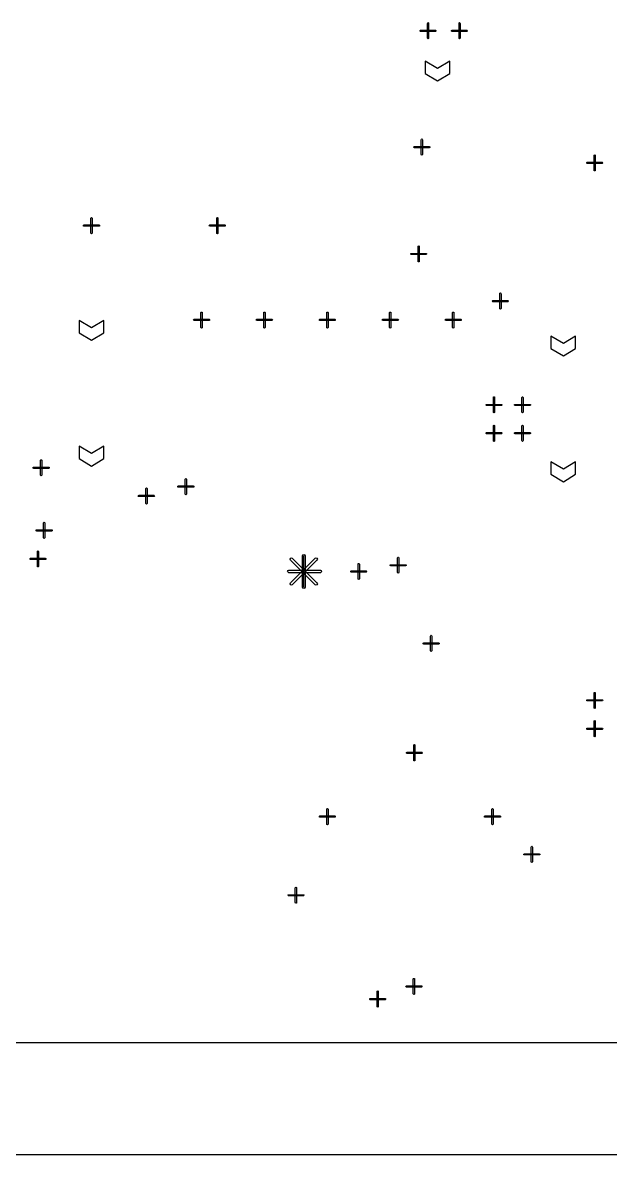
# Model space of a CAD drawing. Extents: x -658 to 530, y -320 to 521.
# Drawn here: x 99.9 to 167.1, y -12.7 to 116.6 of the extents above; entities that cross this region are included whole.
import ezdxf

# ---------------------------------------------------------------- set-up
doc = ezdxf.new("R2010")
doc.units = 0
doc.layers.add('1', color=1, linetype='CONTINUOUS')

msp = doc.modelspace()

# ---------------------------------------------------------------- linework, layer by layer
at = {"layer": '1'}
for p, q in [((146.18, 116.55), (146.2, 116.6)), ((146.18, 114.85), (146.18, 116.55)), ((146.2, 116.6), (146.25, 116.63)), ((146.25, 116.63), (146.3, 116.6)), ((146.3, 116.6), (146.3, 116.55)), ((146.3, 116.55), (146.3, 114.85)), ((149.78, 116.6), (149.83, 116.63)), ((149.78, 116.55), (149.78, 116.6)), ((149.78, 114.85), (149.78, 116.55)), ((149.83, 116.63), (149.88, 116.6)), ((149.88, 116.6), (149.9, 116.55)), ((149.9, 116.55), (149.9, 114.85)), ((145.33, 115.7), (145.35, 115.75)), ((145.35, 115.65), (145.33, 115.7)), ((145.35, 115.75), (145.4, 115.78)), ((145.4, 115.63), (145.35, 115.65)), ((145.4, 115.78), (147.1, 115.78)), ((147.1, 115.63), (145.4, 115.63)), ((147.1, 115.78), (147.15, 115.75)), ((147.15, 115.65), (147.1, 115.63)), ((147.15, 115.75), (147.15, 115.7)), ((147.15, 115.7), (147.15, 115.65)), ((148.93, 115.75), (148.98, 115.78)), ((148.93, 115.7), (148.93, 115.75)), ((148.93, 115.65), (148.93, 115.7)), ((148.98, 115.63), (148.93, 115.65)), ((148.98, 115.78), (150.68, 115.78)), ((150.68, 115.63), (148.98, 115.63)), ((150.68, 115.78), (150.73, 115.75)), ((150.73, 115.65), (150.68, 115.63)), ((150.73, 115.75), (150.75, 115.7)), ((150.75, 115.7), (150.73, 115.65)), ((146.2, 114.8), (146.18, 114.85)), ((146.25, 114.78), (146.2, 114.8)), ((146.3, 114.8), (146.25, 114.78)), ((146.3, 114.85), (146.3, 114.8)), ((149.78, 114.8), (149.78, 114.85)), ((149.83, 114.78), (149.78, 114.8)), ((149.88, 114.8), (149.83, 114.78)), ((149.9, 114.85), (149.88, 114.8)), ((147.33, 111.38), (145.9, 112.23)), ((145.9, 112.23), (145.9, 110.83)), ((148.73, 112.23), (147.33, 111.38)), ((148.73, 110.83), (148.73, 112.23)), ((145.9, 110.83), (147.33, 109.98)), ((147.33, 109.98), (148.73, 110.83)), ((144.6, 102.4), (144.63, 102.45)), ((144.63, 102.35), (144.6, 102.4)), ((144.63, 102.45), (144.68, 102.48)), ((144.68, 102.33), (144.63, 102.35)), ((144.68, 102.48), (146.38, 102.48)), ((146.38, 102.33), (144.68, 102.33)), ((145.45, 103.25), (145.48, 103.3)), ((145.45, 101.55), (145.45, 103.25)), ((145.48, 103.3), (145.53, 103.33)), ((145.53, 103.33), (145.58, 103.3)), ((145.58, 103.3), (145.6, 103.25)), ((145.6, 103.25), (145.6, 101.55)), ((146.38, 102.48), (146.43, 102.45)), ((146.43, 102.35), (146.38, 102.33)), ((146.43, 102.45), (146.45, 102.4)), ((146.45, 102.4), (146.43, 102.35)), ((145.48, 101.5), (145.45, 101.55)), ((145.53, 101.48), (145.48, 101.5)), ((145.58, 101.5), (145.53, 101.48)), ((145.6, 101.55), (145.58, 101.5)), ((165.23, 101.5), (165.28, 101.53)), ((165.23, 101.45), (165.23, 101.5)), ((165.23, 99.75), (165.23, 101.45)), ((165.28, 101.53), (165.33, 101.5)), ((165.33, 101.5), (165.35, 101.45)), ((165.35, 101.45), (165.35, 99.75)), ((164.38, 100.65), (164.43, 100.68)), ((164.38, 100.6), (164.38, 100.65)), ((164.38, 100.55), (164.38, 100.6)), ((164.43, 100.53), (164.38, 100.55)), ((164.43, 100.68), (166.13, 100.68)), ((166.13, 100.53), (164.43, 100.53)), ((165.23, 99.7), (165.23, 99.75)), ((165.28, 99.7), (165.23, 99.7)), ((165.33, 99.7), (165.28, 99.7)), ((165.35, 99.75), (165.33, 99.7)), ((166.13, 100.68), (166.18, 100.65)), ((166.18, 100.55), (166.13, 100.53)), ((166.18, 100.65), (166.2, 100.6)), ((166.2, 100.6), (166.18, 100.55)), ((106.88, 93.43), (106.9, 93.48)), ((106.9, 93.38), (106.88, 93.43)), ((106.9, 93.48), (106.95, 93.5)), ((106.95, 93.35), (106.9, 93.38)), ((106.95, 93.5), (108.65, 93.5)), ((108.65, 93.35), (106.95, 93.35)), ((107.73, 94.28), (107.75, 94.33)), ((107.73, 92.58), (107.73, 94.28)), ((107.75, 94.33), (107.8, 94.35)), ((107.8, 94.35), (107.85, 94.33)), ((107.85, 94.33), (107.88, 94.28)), ((107.88, 94.28), (107.88, 92.58)), ((108.65, 93.5), (108.7, 93.48)), ((108.7, 93.38), (108.65, 93.35)), ((108.7, 93.48), (108.73, 93.43)), ((108.73, 93.43), (108.7, 93.38)), ((121.25, 93.43), (121.28, 93.48)), ((121.28, 93.38), (121.25, 93.43)), ((121.28, 93.48), (121.33, 93.5)), ((121.33, 93.35), (121.28, 93.38)), ((121.33, 93.5), (123.03, 93.5)), ((123.03, 93.35), (121.33, 93.35)), ((122.1, 94.28), (122.13, 94.33)), ((122.1, 92.58), (122.1, 94.28)), ((122.13, 94.33), (122.18, 94.35)), ((122.18, 94.35), (122.23, 94.33)), ((122.23, 94.33), (122.23, 94.28)), ((122.23, 94.28), (122.23, 92.58)), ((123.03, 93.5), (123.08, 93.48)), ((123.08, 93.38), (123.03, 93.35)), ((123.08, 93.48), (123.08, 93.43)), ((123.08, 93.43), (123.08, 93.38)), ((107.75, 92.53), (107.73, 92.58)), ((107.8, 92.5), (107.75, 92.53)), ((107.85, 92.53), (107.8, 92.5)), ((107.88, 92.58), (107.85, 92.53)), ((122.13, 92.53), (122.1, 92.58)), ((122.18, 92.5), (122.13, 92.53)), ((122.23, 92.53), (122.18, 92.5)), ((122.23, 92.58), (122.23, 92.53)), ((145.1, 91.03), (145.13, 91.08)), ((145.1, 89.35), (145.1, 91.03)), ((145.13, 91.08), (145.18, 91.1)), ((145.18, 91.1), (145.23, 91.08)), ((145.23, 91.08), (145.23, 91.03)), ((145.23, 91.03), (145.23, 89.35)), ((144.25, 90.2), (144.28, 90.25)), ((144.28, 90.15), (144.25, 90.2)), ((144.28, 90.25), (144.33, 90.25)), ((144.33, 90.13), (144.28, 90.15)), ((144.33, 90.25), (146, 90.25)), ((146, 90.13), (144.33, 90.13)), ((145.13, 89.3), (145.1, 89.35)), ((145.18, 89.28), (145.13, 89.3)), ((145.23, 89.3), (145.18, 89.28)), ((145.23, 89.35), (145.23, 89.3)), ((146, 90.25), (146.05, 90.25)), ((146.05, 90.15), (146, 90.13)), ((146.05, 90.25), (146.08, 90.2)), ((146.08, 90.2), (146.05, 90.15)), ((154.43, 85.65), (154.45, 85.7)), ((154.43, 83.95), (154.43, 85.65)), ((154.45, 85.7), (154.5, 85.73)), ((154.5, 85.73), (154.55, 85.7)), ((154.55, 85.7), (154.58, 85.65)), ((154.58, 85.65), (154.58, 83.95)), ((153.58, 84.8), (153.6, 84.85)), ((153.6, 84.75), (153.58, 84.8)), ((153.6, 84.85), (153.65, 84.88)), ((153.65, 84.73), (153.6, 84.75)), ((153.65, 84.88), (155.35, 84.88)), ((155.35, 84.73), (153.65, 84.73)), ((155.35, 84.88), (155.4, 84.85)), ((155.4, 84.75), (155.35, 84.73)), ((155.4, 84.85), (155.43, 84.8)), ((155.43, 84.8), (155.4, 84.75)), ((120.3, 83.5), (120.33, 83.55)), ((120.3, 81.8), (120.3, 83.5)), ((120.33, 83.55), (120.38, 83.55)), ((120.38, 83.55), (120.43, 83.55)), ((120.43, 83.55), (120.45, 83.5)), ((120.45, 83.5), (120.45, 81.8)), ((127.48, 83.5), (127.5, 83.55)), ((127.48, 81.8), (127.48, 83.5)), ((127.5, 83.55), (127.55, 83.55)), ((127.55, 83.55), (127.6, 83.55)), ((127.6, 83.55), (127.63, 83.5)), ((127.63, 83.5), (127.63, 81.8)), ((134.68, 83.5), (134.7, 83.55)), ((134.68, 81.8), (134.68, 83.5)), ((134.7, 83.55), (134.75, 83.55)), ((134.75, 83.55), (134.8, 83.55)), ((134.8, 83.55), (134.83, 83.5)), ((134.83, 83.5), (134.83, 81.8)), ((141.85, 83.5), (141.88, 83.55)), ((141.85, 81.8), (141.85, 83.5)), ((141.88, 83.55), (141.93, 83.55)), ((141.93, 83.55), (141.98, 83.55)), ((141.98, 83.55), (142, 83.5)), ((142, 83.5), (142, 81.8)), ((149.05, 83.5), (149.08, 83.55)), ((149.05, 81.8), (149.05, 83.5)), ((149.08, 83.55), (149.13, 83.55)), ((149.13, 83.55), (149.18, 83.55)), ((149.18, 83.55), (149.18, 83.5)), ((149.18, 83.5), (149.18, 81.8)), ((154.45, 83.9), (154.43, 83.95)), ((154.5, 83.88), (154.45, 83.9)), ((154.55, 83.9), (154.5, 83.88)), ((154.58, 83.95), (154.55, 83.9)), ((107.8, 81.75), (106.38, 82.6)), ((106.38, 82.6), (106.38, 81.18)), ((109.2, 82.6), (107.8, 81.75)), ((109.2, 81.18), (109.2, 82.6)), ((119.45, 82.65), (119.48, 82.7)), ((119.48, 82.6), (119.45, 82.65)), ((119.48, 82.7), (119.53, 82.72)), ((119.53, 82.57), (119.48, 82.6)), ((119.53, 82.72), (121.23, 82.72)), ((121.23, 82.57), (119.53, 82.57)), ((120.33, 81.75), (120.3, 81.8)), ((120.38, 81.72), (120.33, 81.75)), ((120.43, 81.75), (120.38, 81.72)), ((120.45, 81.8), (120.43, 81.75)), ((121.23, 82.72), (121.28, 82.7)), ((121.28, 82.6), (121.23, 82.57)), ((121.28, 82.7), (121.3, 82.65)), ((121.3, 82.65), (121.28, 82.6)), ((126.63, 82.65), (126.65, 82.7)), ((126.65, 82.6), (126.63, 82.65)), ((126.65, 82.7), (126.7, 82.72)), ((126.7, 82.57), (126.65, 82.6)), ((126.7, 82.72), (128.4, 82.72)), ((128.4, 82.57), (126.7, 82.57)), ((127.5, 81.75), (127.48, 81.8)), ((127.55, 81.72), (127.5, 81.75)), ((127.6, 81.75), (127.55, 81.72)), ((127.63, 81.8), (127.6, 81.75)), ((128.4, 82.72), (128.45, 82.7)), ((128.45, 82.6), (128.4, 82.57)), ((128.45, 82.7), (128.48, 82.65)), ((128.48, 82.65), (128.45, 82.6)), ((133.83, 82.65), (133.85, 82.7)), ((133.85, 82.6), (133.83, 82.65)), ((133.85, 82.7), (133.9, 82.72)), ((133.9, 82.57), (133.85, 82.6)), ((133.9, 82.72), (135.6, 82.72)), ((135.6, 82.57), (133.9, 82.57)), ((134.7, 81.75), (134.68, 81.8)), ((134.75, 81.72), (134.7, 81.75)), ((134.8, 81.75), (134.75, 81.72)), ((134.83, 81.8), (134.8, 81.75)), ((135.6, 82.72), (135.65, 82.7)), ((135.65, 82.6), (135.6, 82.57)), ((135.65, 82.7), (135.65, 82.65)), ((135.65, 82.65), (135.65, 82.6)), ((141, 82.65), (141.03, 82.7)), ((141.03, 82.6), (141, 82.65)), ((141.03, 82.7), (141.08, 82.72)), ((141.08, 82.57), (141.03, 82.6)), ((141.08, 82.72), (142.78, 82.72)), ((142.78, 82.57), (141.08, 82.57)), ((141.88, 81.75), (141.85, 81.8)), ((141.93, 81.72), (141.88, 81.75)), ((141.98, 81.75), (141.93, 81.72)), ((142, 81.8), (141.98, 81.75)), ((142.78, 82.72), (142.83, 82.7)), ((142.83, 82.6), (142.78, 82.57)), ((142.83, 82.7), (142.85, 82.65)), ((142.85, 82.65), (142.83, 82.6)), ((148.2, 82.65), (148.23, 82.7)), ((148.23, 82.6), (148.2, 82.65)), ((148.23, 82.7), (148.28, 82.72)), ((148.28, 82.57), (148.23, 82.6)), ((148.28, 82.72), (149.98, 82.72)), ((149.98, 82.57), (148.28, 82.57)), ((149.08, 81.75), (149.05, 81.8)), ((149.13, 81.72), (149.08, 81.75)), ((149.18, 81.75), (149.13, 81.72)), ((149.18, 81.8), (149.18, 81.75)), ((149.98, 82.72), (150.03, 82.7)), ((150.03, 82.6), (149.98, 82.57)), ((150.03, 82.7), (150.03, 82.65)), ((150.03, 82.65), (150.03, 82.6)), ((106.38, 81.18), (107.8, 80.33)), ((107.8, 80.33), (109.2, 81.18)), ((161.7, 79.95), (160.28, 80.8)), ((160.28, 80.8), (160.28, 79.38)), ((163.1, 80.8), (161.7, 79.95)), ((163.1, 79.38), (163.1, 80.8)), ((160.28, 79.38), (161.7, 78.53)), ((161.7, 78.53), (163.1, 79.38)), ((153.73, 73.8), (153.73, 73.85)), ((153.73, 73.85), (153.78, 73.85)), ((153.73, 72.1), (153.73, 73.8)), ((153.78, 73.85), (153.83, 73.85)), ((153.83, 73.85), (153.85, 73.8)), ((153.85, 73.8), (153.85, 72.1)), ((156.95, 73.8), (156.98, 73.85)), ((156.95, 72.1), (156.95, 73.8)), ((156.98, 73.85), (157.03, 73.85)), ((157.03, 73.85), (157.08, 73.85)), ((157.08, 73.85), (157.1, 73.8)), ((157.1, 73.8), (157.1, 72.1)), ((152.88, 72.95), (152.88, 73)), ((152.88, 73), (152.93, 73)), ((152.88, 72.9), (152.88, 72.95)), ((152.93, 72.87), (152.88, 72.9)), ((152.93, 73), (154.63, 73)), ((154.63, 72.87), (152.93, 72.87)), ((154.63, 73), (154.68, 73)), ((154.68, 72.9), (154.63, 72.87)), ((154.68, 73), (154.7, 72.95)), ((154.7, 72.95), (154.68, 72.9)), ((156.1, 72.95), (156.13, 73)), ((156.13, 72.9), (156.1, 72.95)), ((156.13, 73), (156.18, 73)), ((156.18, 72.87), (156.13, 72.9)), ((156.18, 73), (157.88, 73)), ((157.88, 72.87), (156.18, 72.87)), ((157.88, 73), (157.93, 73)), ((157.93, 72.9), (157.88, 72.87)), ((157.93, 73), (157.95, 72.95)), ((157.95, 72.95), (157.93, 72.9)), ((153.73, 72.05), (153.73, 72.1)), ((153.78, 72.02), (153.73, 72.05)), ((153.83, 72.05), (153.78, 72.02)), ((153.85, 72.1), (153.83, 72.05)), ((156.98, 72.05), (156.95, 72.1)), ((157.03, 72.02), (156.98, 72.05)), ((157.08, 72.05), (157.03, 72.02)), ((157.1, 72.1), (157.08, 72.05)), ((153.73, 70.6), (153.78, 70.62)), ((153.73, 70.55), (153.73, 70.6)), ((153.73, 68.85), (153.73, 70.55)), ((153.78, 70.62), (153.83, 70.6)), ((153.83, 70.6), (153.85, 70.55)), ((153.85, 70.55), (153.85, 68.85)), ((156.95, 70.55), (156.98, 70.6)), ((156.95, 68.85), (156.95, 70.55)), ((156.98, 70.6), (157.03, 70.62)), ((157.03, 70.62), (157.08, 70.6)), ((157.08, 70.6), (157.1, 70.55)), ((157.1, 70.55), (157.1, 68.85)), ((152.88, 69.75), (152.93, 69.77)), ((152.88, 69.7), (152.88, 69.75)), ((152.88, 69.65), (152.88, 69.7)), ((152.93, 69.62), (152.88, 69.65)), ((152.93, 69.77), (154.63, 69.77)), ((154.63, 69.62), (152.93, 69.62)), ((153.73, 68.8), (153.73, 68.85)), ((153.78, 68.77), (153.73, 68.8)), ((153.83, 68.8), (153.78, 68.77)), ((153.85, 68.85), (153.83, 68.8)), ((154.63, 69.77), (154.68, 69.75)), ((154.68, 69.65), (154.63, 69.62)), ((154.68, 69.75), (154.7, 69.7)), ((154.7, 69.7), (154.68, 69.65)), ((156.1, 69.7), (156.13, 69.75)), ((156.13, 69.65), (156.1, 69.7)), ((156.13, 69.75), (156.18, 69.77)), ((156.18, 69.62), (156.13, 69.65)), ((156.18, 69.77), (157.88, 69.77)), ((157.88, 69.62), (156.18, 69.62)), ((156.98, 68.8), (156.95, 68.85)), ((157.03, 68.77), (156.98, 68.8)), ((157.08, 68.8), (157.03, 68.77)), ((157.1, 68.85), (157.08, 68.8)), ((157.88, 69.77), (157.93, 69.75)), ((157.93, 69.65), (157.88, 69.62)), ((157.93, 69.75), (157.95, 69.7)), ((157.95, 69.7), (157.93, 69.65)), ((107.8, 67.38), (106.38, 68.23)), ((106.38, 68.23), (106.38, 66.8)), ((109.2, 68.23), (107.8, 67.38)), ((109.2, 66.8), (109.2, 68.23)), ((101.98, 66.6), (102, 66.65)), ((101.98, 64.9), (101.98, 66.6)), ((102, 66.65), (102.05, 66.67)), ((102.05, 66.67), (102.1, 66.65)), ((102.1, 66.65), (102.13, 66.6)), ((102.13, 66.6), (102.13, 64.9)), ((106.38, 66.8), (107.8, 65.95)), ((107.8, 65.95), (109.2, 66.8)), ((161.7, 65.58), (160.28, 66.43)), ((160.28, 66.43), (160.28, 65)), ((163.1, 66.43), (161.7, 65.58)), ((163.1, 65), (163.1, 66.43)), ((101.13, 65.75), (101.15, 65.8)), ((101.15, 65.7), (101.13, 65.75)), ((101.15, 65.8), (101.2, 65.82)), ((101.2, 65.67), (101.15, 65.7)), ((101.2, 65.82), (102.9, 65.82)), ((102.9, 65.67), (101.2, 65.67)), ((102, 64.85), (101.98, 64.9)), ((102.05, 64.82), (102, 64.85)), ((102.1, 64.85), (102.05, 64.82)), ((102.13, 64.9), (102.1, 64.85)), ((102.9, 65.82), (102.95, 65.8)), ((102.95, 65.7), (102.9, 65.67)), ((102.95, 65.8), (102.98, 65.75)), ((102.98, 65.75), (102.95, 65.7)), ((160.28, 65), (161.7, 64.15)), ((161.7, 64.15), (163.1, 65)), ((114, 63.37), (114.03, 63.42)), ((114.03, 63.42), (114.08, 63.45)), ((114.08, 63.45), (114.13, 63.42)), ((114.13, 63.42), (114.15, 63.37)), ((117.65, 63.6), (117.68, 63.65)), ((117.68, 63.55), (117.65, 63.6)), ((117.68, 63.65), (117.73, 63.67)), ((117.73, 63.52), (117.68, 63.55)), ((117.73, 63.67), (119.43, 63.67)), ((119.43, 63.52), (117.73, 63.52)), ((118.5, 64.45), (118.53, 64.5)), ((118.5, 62.75), (118.5, 64.45)), ((118.53, 64.5), (118.58, 64.52)), ((118.58, 64.52), (118.63, 64.5)), ((118.63, 64.5), (118.65, 64.45)), ((118.65, 64.45), (118.65, 62.75)), ((119.43, 63.67), (119.48, 63.65)), ((119.48, 63.55), (119.43, 63.52)), ((119.48, 63.65), (119.5, 63.6)), ((119.5, 63.6), (119.48, 63.55)), ((113.15, 62.52), (113.18, 62.57)), ((113.18, 62.47), (113.15, 62.52)), ((113.18, 62.57), (113.23, 62.6)), ((113.23, 62.45), (113.18, 62.47)), ((113.23, 62.6), (114.93, 62.6)), ((114.93, 62.45), (113.23, 62.45)), ((114, 61.67), (114, 63.37)), ((114.15, 63.37), (114.15, 61.67)), ((114.93, 62.6), (114.98, 62.57)), ((114.98, 62.47), (114.93, 62.45)), ((114.98, 62.57), (115, 62.52)), ((115, 62.52), (114.98, 62.47)), ((118.53, 62.7), (118.5, 62.75)), ((118.58, 62.67), (118.53, 62.7)), ((118.63, 62.7), (118.58, 62.67)), ((118.65, 62.75), (118.63, 62.7)), ((114.03, 61.62), (114, 61.67)), ((114.08, 61.6), (114.03, 61.62)), ((114.13, 61.62), (114.08, 61.6)), ((114.15, 61.67), (114.13, 61.62)), ((102.35, 59.5), (102.4, 59.52)), ((102.4, 59.52), (102.45, 59.5)), ((101.48, 58.6), (101.5, 58.65)), ((101.5, 58.55), (101.48, 58.6)), ((101.5, 58.65), (101.55, 58.67)), ((101.55, 58.52), (101.5, 58.55)), ((101.55, 58.67), (103.25, 58.67)), ((103.25, 58.52), (101.55, 58.52)), ((102.33, 59.45), (102.35, 59.5)), ((102.33, 57.75), (102.33, 59.45)), ((102.45, 59.5), (102.48, 59.45)), ((102.48, 59.45), (102.48, 57.75)), ((103.25, 58.67), (103.3, 58.65)), ((103.3, 58.55), (103.25, 58.52)), ((103.3, 58.65), (103.33, 58.6)), ((103.33, 58.6), (103.3, 58.55)), ((102.35, 57.7), (102.33, 57.75)), ((102.4, 57.67), (102.35, 57.7)), ((102.45, 57.7), (102.4, 57.67)), ((102.48, 57.75), (102.45, 57.7)), ((101.63, 56.22), (101.68, 56.25)), ((101.63, 56.17), (101.63, 56.22)), ((101.63, 54.47), (101.63, 56.17)), ((101.68, 56.25), (101.73, 56.22)), ((101.73, 56.22), (101.75, 56.17)), ((101.75, 56.17), (101.75, 54.47)), ((131.9, 55.7), (131.95, 55.8)), ((131.9, 52.1), (131.9, 55.7)), ((131.95, 55.8), (132.05, 55.83)), ((132.05, 55.83), (132.15, 55.8)), ((132.05, 52.1), (132.05, 55.7)), ((132.05, 52.1), (132.05, 55.7)), ((132.05, 52.1), (132.05, 55.7)), ((132.15, 55.8), (132.2, 55.7)), ((132.2, 55.7), (132.2, 52.1)), ((100.78, 55.37), (100.83, 55.4)), ((100.78, 55.32), (100.78, 55.37)), ((100.78, 55.27), (100.78, 55.32)), ((100.83, 55.27), (100.78, 55.27)), ((100.83, 55.4), (102.53, 55.4)), ((102.53, 55.27), (100.83, 55.27)), ((101.63, 54.42), (101.63, 54.47)), ((101.68, 54.42), (101.63, 54.42)), ((101.73, 54.42), (101.68, 54.42)), ((101.75, 54.47), (101.73, 54.42)), ((102.53, 55.4), (102.58, 55.37)), ((102.58, 55.27), (102.53, 55.27)), ((102.58, 55.37), (102.6, 55.32)), ((102.6, 55.32), (102.58, 55.27)), ((130.5, 55.3), (130.53, 55.4)), ((130.53, 55.2), (130.5, 55.3)), ((130.53, 55.4), (130.63, 55.45)), ((130.53, 52.58), (133.35, 55.4)), ((133.35, 52.38), (130.53, 55.2)), ((130.63, 55.45), (130.73, 55.4)), ((130.73, 55.4), (133.55, 52.58)), ((133.55, 55.2), (130.73, 52.38)), ((133.35, 55.4), (133.45, 55.45)), ((133.45, 55.45), (133.55, 55.4)), ((133.55, 55.4), (133.6, 55.3)), ((133.6, 55.3), (133.55, 55.2)), ((138.28, 54.8), (138.33, 54.82)), ((138.28, 54.75), (138.28, 54.8)), ((138.28, 53.05), (138.28, 54.75)), ((138.33, 54.82), (138.38, 54.8)), ((138.38, 54.8), (138.4, 54.75)), ((138.4, 54.75), (138.4, 53.05)), ((141.9, 54.62), (141.93, 54.67)), ((141.93, 54.57), (141.9, 54.62)), ((141.93, 54.67), (141.98, 54.67)), ((141.98, 54.55), (141.93, 54.57)), ((141.98, 54.67), (143.68, 54.67)), ((143.68, 54.55), (141.98, 54.55)), ((142.75, 55.47), (142.78, 55.52)), ((142.75, 53.77), (142.75, 55.47)), ((142.78, 55.52), (142.83, 55.52)), ((142.83, 55.52), (142.88, 55.52)), ((142.88, 55.52), (142.9, 55.47)), ((142.9, 55.47), (142.9, 53.77)), ((143.68, 54.67), (143.73, 54.67)), ((143.73, 54.57), (143.68, 54.55)), ((143.73, 54.67), (143.75, 54.62)), ((143.75, 54.62), (143.73, 54.57)), ((130.2, 53.9), (130.25, 54)), ((130.25, 53.8), (130.2, 53.9)), ((130.25, 54), (130.35, 54.05)), ((130.35, 53.75), (130.25, 53.8)), ((130.35, 54.05), (133.95, 54.05)), ((133.95, 53.75), (130.35, 53.75)), ((133.95, 54.05), (134.05, 54)), ((134.05, 53.8), (133.95, 53.75)), ((134.05, 54), (134.08, 53.9)), ((134.08, 53.9), (134.05, 53.8)), ((137.43, 53.95), (137.48, 53.97)), ((137.43, 53.9), (137.43, 53.95)), ((137.43, 53.85), (137.43, 53.9)), ((137.48, 53.82), (137.43, 53.85)), ((137.48, 53.97), (139.18, 53.97)), ((139.18, 53.82), (137.48, 53.82)), ((138.28, 53), (138.28, 53.05)), ((138.4, 53.05), (138.38, 53)), ((139.18, 53.97), (139.23, 53.95)), ((139.23, 53.85), (139.18, 53.82)), ((139.23, 53.95), (139.25, 53.9)), ((139.25, 53.9), (139.23, 53.85)), ((142.78, 53.72), (142.75, 53.77)), ((142.83, 53.7), (142.78, 53.72)), ((142.88, 53.72), (142.83, 53.7)), ((142.9, 53.77), (142.88, 53.72)), ((130.5, 52.48), (130.53, 52.58)), ((130.53, 52.38), (130.5, 52.48)), ((130.63, 52.35), (130.53, 52.38)), ((130.73, 52.38), (130.63, 52.35)), ((131.95, 52), (131.9, 52.1)), ((132.05, 51.95), (131.95, 52)), ((132.15, 52), (132.05, 51.95)), ((132.2, 52.1), (132.15, 52)), ((133.45, 52.35), (133.35, 52.38)), ((133.55, 52.38), (133.45, 52.35)), ((133.55, 52.58), (133.6, 52.48)), ((133.6, 52.48), (133.55, 52.38)), ((138.33, 52.97), (138.28, 53)), ((138.38, 53), (138.33, 52.97)), ((146.53, 46.52), (146.55, 46.57)), ((146.55, 46.57), (146.6, 46.6)), ((146.6, 46.6), (146.65, 46.57)), ((146.65, 46.57), (146.68, 46.52)), ((145.68, 45.67), (145.7, 45.72)), ((145.7, 45.62), (145.68, 45.67)), ((145.7, 45.72), (145.75, 45.75)), ((145.75, 45.6), (145.7, 45.62)), ((145.75, 45.75), (147.45, 45.75)), ((147.45, 45.6), (145.75, 45.6)), ((146.53, 44.82), (146.53, 46.52)), ((146.68, 46.52), (146.68, 44.82)), ((147.45, 45.75), (147.5, 45.72)), ((147.5, 45.62), (147.45, 45.6)), ((147.5, 45.72), (147.53, 45.67)), ((147.53, 45.67), (147.5, 45.62)), ((146.55, 44.77), (146.53, 44.82)), ((146.6, 44.75), (146.55, 44.77)), ((146.65, 44.77), (146.6, 44.75)), ((146.68, 44.82), (146.65, 44.77)), ((164.38, 39.17), (164.38, 39.22)), ((164.38, 39.22), (164.43, 39.22)), ((164.38, 39.12), (164.38, 39.17)), ((164.43, 39.1), (164.38, 39.12)), ((164.43, 39.22), (166.13, 39.22)), ((166.13, 39.1), (164.43, 39.1)), ((165.23, 40.02), (165.23, 40.07)), ((165.23, 40.07), (165.28, 40.07)), ((165.23, 38.32), (165.23, 40.02)), ((165.28, 40.07), (165.33, 40.07)), ((165.33, 40.07), (165.35, 40.02)), ((165.35, 40.02), (165.35, 38.32)), ((166.13, 39.22), (166.18, 39.22)), ((166.18, 39.12), (166.13, 39.1)), ((166.18, 39.22), (166.2, 39.17)), ((166.2, 39.17), (166.18, 39.12)), ((165.23, 38.27), (165.23, 38.32)), ((165.28, 38.25), (165.23, 38.27)), ((165.33, 38.27), (165.28, 38.25)), ((165.35, 38.32), (165.33, 38.27)), ((165.23, 36.82), (165.28, 36.85)), ((165.23, 36.77), (165.23, 36.82)), ((165.23, 35.07), (165.23, 36.77)), ((165.28, 36.85), (165.33, 36.82)), ((165.33, 36.82), (165.35, 36.77)), ((165.35, 36.77), (165.35, 35.07)), ((164.38, 35.97), (164.43, 36)), ((164.38, 35.92), (164.38, 35.97)), ((164.38, 35.87), (164.38, 35.92)), ((164.43, 35.85), (164.38, 35.87)), ((164.43, 36), (166.13, 36)), ((166.13, 35.85), (164.43, 35.85)), ((165.23, 35.02), (165.23, 35.07)), ((165.28, 35), (165.23, 35.02)), ((165.33, 35.02), (165.28, 35)), ((165.35, 35.07), (165.33, 35.02)), ((166.13, 36), (166.18, 35.97)), ((166.18, 35.87), (166.13, 35.85)), ((166.18, 35.97), (166.2, 35.92)), ((166.2, 35.92), (166.18, 35.87)), ((144.63, 34.07), (144.68, 34.1)), ((144.63, 34.02), (144.63, 34.07)), ((144.63, 32.32), (144.63, 34.02)), ((144.68, 34.1), (144.73, 34.07)), ((144.73, 34.07), (144.75, 34.02)), ((144.75, 34.02), (144.75, 32.32)), ((143.78, 33.17), (143.8, 33.22)), ((143.8, 33.12), (143.78, 33.17)), ((143.8, 33.22), (143.85, 33.25)), ((143.85, 33.1), (143.8, 33.12)), ((143.85, 33.25), (145.53, 33.25)), ((145.53, 33.1), (143.85, 33.1)), ((145.53, 33.25), (145.58, 33.22)), ((145.58, 33.12), (145.53, 33.1)), ((145.58, 33.22), (145.6, 33.17)), ((145.6, 33.17), (145.58, 33.12)), ((144.63, 32.27), (144.63, 32.32)), ((144.68, 32.25), (144.63, 32.27)), ((144.73, 32.27), (144.68, 32.25)), ((144.75, 32.32), (144.73, 32.27)), ((133.83, 25.87), (133.85, 25.92)), ((133.85, 25.92), (133.9, 25.95)), ((133.9, 25.95), (135.6, 25.95)), ((134.68, 26.72), (134.7, 26.77)), ((134.68, 25.02), (134.68, 26.72)), ((134.7, 26.77), (134.75, 26.8)), ((134.75, 26.8), (134.8, 26.77)), ((134.8, 26.77), (134.83, 26.72)), ((134.83, 26.72), (134.83, 25.02)), ((135.6, 25.95), (135.65, 25.92)), ((135.65, 25.92), (135.65, 25.87)), ((152.68, 25.87), (152.7, 25.92)), ((152.7, 25.92), (152.75, 25.95)), ((152.75, 25.95), (154.45, 25.95)), ((153.53, 26.72), (153.55, 26.77)), ((153.53, 25.02), (153.53, 26.72)), ((153.55, 26.77), (153.6, 26.8)), ((153.6, 26.8), (153.65, 26.77)), ((153.65, 26.77), (153.68, 26.72)), ((153.68, 26.72), (153.68, 25.02)), ((154.45, 25.95), (154.5, 25.92)), ((154.5, 25.92), (154.53, 25.87)), ((133.85, 25.82), (133.83, 25.87)), ((133.9, 25.8), (133.85, 25.82)), ((135.6, 25.8), (133.9, 25.8)), ((134.7, 24.97), (134.68, 25.02)), ((134.75, 24.95), (134.7, 24.97)), ((134.8, 24.97), (134.75, 24.95)), ((134.83, 25.02), (134.8, 24.97)), ((135.65, 25.82), (135.6, 25.8)), ((135.65, 25.87), (135.65, 25.82)), ((152.7, 25.82), (152.68, 25.87)), ((152.75, 25.8), (152.7, 25.82)), ((154.45, 25.8), (152.75, 25.8)), ((153.55, 24.97), (153.53, 25.02)), ((153.6, 24.95), (153.55, 24.97)), ((153.65, 24.97), (153.6, 24.95)), ((153.68, 25.02), (153.65, 24.97)), ((154.5, 25.82), (154.45, 25.8)), ((154.53, 25.87), (154.5, 25.82)), ((158.03, 22.4), (158.05, 22.45)), ((158.03, 20.7), (158.03, 22.4)), ((158.05, 22.45), (158.1, 22.48)), ((158.1, 22.48), (158.15, 22.45)), ((158.15, 22.45), (158.18, 22.4)), ((158.18, 22.4), (158.18, 20.7)), ((157.18, 21.55), (157.2, 21.6)), ((157.2, 21.5), (157.18, 21.55)), ((157.2, 21.6), (157.25, 21.63)), ((157.25, 21.5), (157.2, 21.5)), ((157.25, 21.63), (158.95, 21.63)), ((158.95, 21.5), (157.25, 21.5)), ((158.05, 20.65), (158.03, 20.7)), ((158.18, 20.7), (158.15, 20.65)), ((158.95, 21.63), (159, 21.6)), ((159, 21.5), (158.95, 21.5)), ((159, 21.6), (159.03, 21.55)), ((159.03, 21.55), (159, 21.5)), ((158.1, 20.65), (158.05, 20.65)), ((158.15, 20.65), (158.1, 20.65)), ((130.23, 16.9), (130.25, 16.95)), ((130.25, 16.85), (130.23, 16.9)), ((130.25, 16.95), (130.3, 16.95)), ((130.3, 16.82), (130.25, 16.85)), ((130.3, 16.95), (132, 16.95)), ((132, 16.82), (130.3, 16.82)), ((131.08, 17.72), (131.1, 17.77)), ((131.08, 16.05), (131.08, 17.72)), ((131.1, 17.77), (131.15, 17.8)), ((131.15, 17.8), (131.2, 17.77)), ((131.2, 17.77), (131.23, 17.72)), ((131.23, 17.72), (131.23, 16.05)), ((132, 16.95), (132.05, 16.95)), ((132.05, 16.85), (132, 16.82)), ((132.05, 16.95), (132.08, 16.9)), ((132.08, 16.9), (132.05, 16.85)), ((131.1, 16), (131.08, 16.05)), ((131.15, 15.97), (131.1, 16)), ((131.2, 16), (131.15, 15.97)), ((131.23, 16.05), (131.2, 16)), ((143.7, 6.47), (143.73, 6.52)), ((143.73, 6.42), (143.7, 6.47)), ((143.73, 6.52), (143.78, 6.55)), ((143.78, 6.55), (145.48, 6.55)), ((144.55, 7.32), (144.58, 7.37)), ((144.55, 5.62), (144.55, 7.32)), ((144.58, 7.37), (144.63, 7.37)), ((144.63, 7.37), (144.68, 7.37)), ((144.68, 7.37), (144.7, 7.32)), ((144.7, 7.32), (144.7, 5.62)), ((145.48, 6.55), (145.53, 6.52)), ((145.53, 6.52), (145.55, 6.47)), ((145.55, 6.47), (145.53, 6.42)), ((140.43, 5.88), (140.45, 5.93)), ((140.43, 4.18), (140.43, 5.88)), ((140.45, 5.93), (140.5, 5.95)), ((140.5, 5.95), (140.55, 5.93)), ((140.55, 5.93), (140.55, 5.88)), ((140.55, 5.88), (140.55, 4.18)), ((143.78, 6.4), (143.73, 6.42)), ((145.48, 6.4), (143.78, 6.4)), ((144.58, 5.57), (144.55, 5.62)), ((144.63, 5.55), (144.58, 5.57)), ((144.68, 5.57), (144.63, 5.55)), ((144.7, 5.62), (144.68, 5.57)), ((145.53, 6.42), (145.48, 6.4)), ((139.58, 5.03), (139.6, 5.08)), ((139.6, 4.98), (139.58, 5.03)), ((139.6, 5.08), (139.65, 5.1)), ((139.65, 4.95), (139.6, 4.98)), ((139.65, 5.1), (141.35, 5.1)), ((141.35, 4.95), (139.65, 4.95)), ((140.45, 4.13), (140.43, 4.18)), ((140.5, 4.1), (140.45, 4.13)), ((140.55, 4.13), (140.5, 4.1)), ((140.55, 4.18), (140.55, 4.13)), ((141.35, 5.1), (141.4, 5.08)), ((141.4, 4.98), (141.35, 4.95)), ((141.4, 5.08), (141.4, 5.03)), ((141.4, 5.03), (141.4, 4.98)), ((404.57, 0), (5.65, 0)), ((14.15, -12.73), (396.1, -12.73))]:
    msp.add_line(p, q, dxfattribs=at)

doc.saveas('drawing.dxf')
